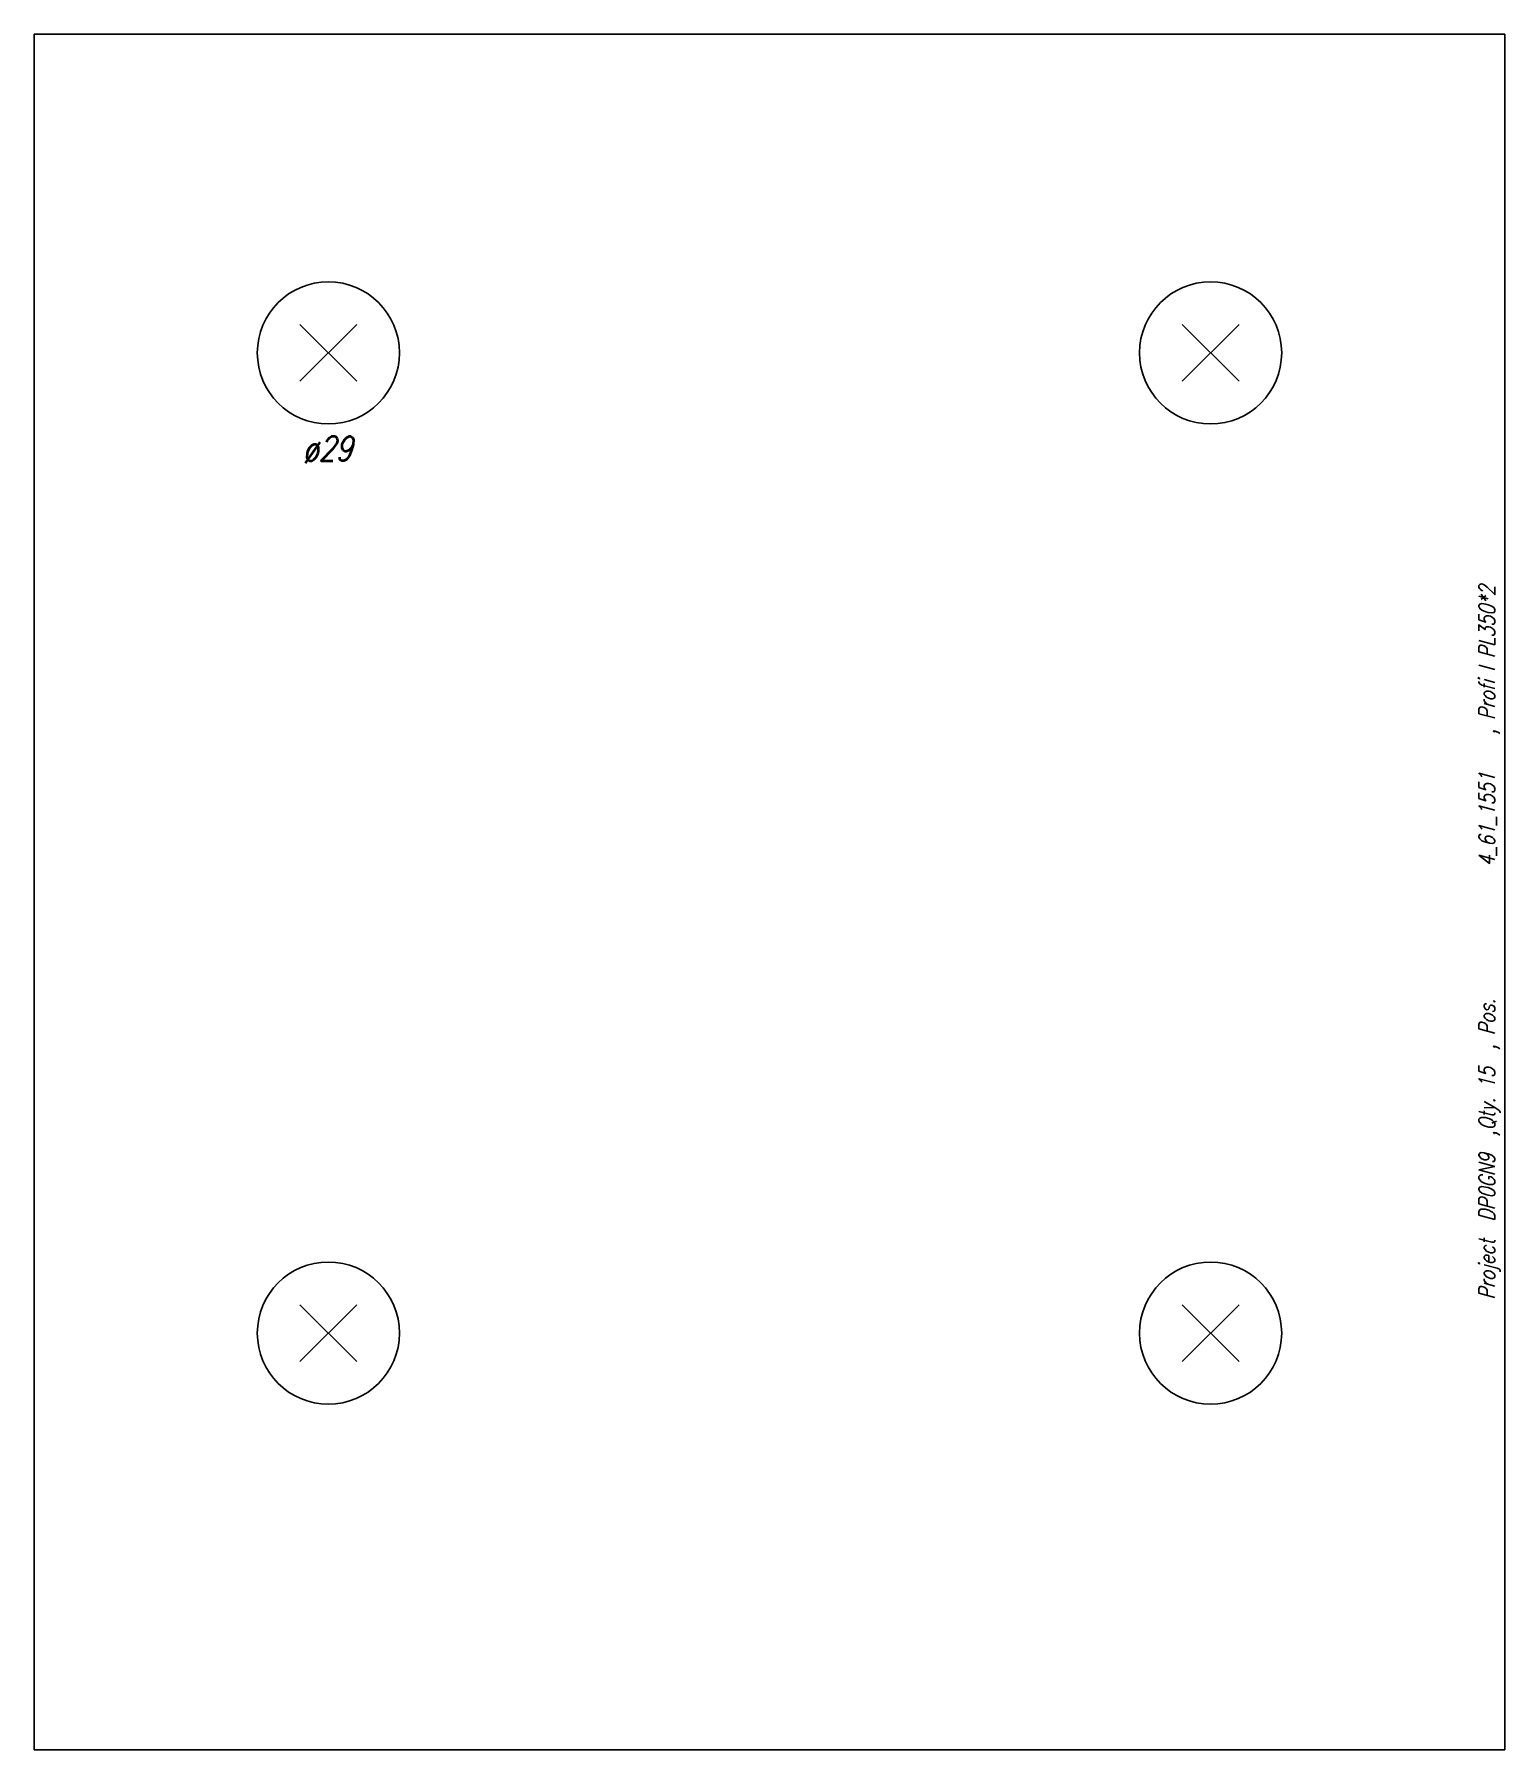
# Model space of a CAD drawing. Extents: x 0 to 300, y -175 to 175.
import ezdxf

# ---------------------------------------------------------------- set-up
doc = ezdxf.new("R2010")
doc.units = 0
doc.header["$LTSCALE"] = 10
for name, color, linetype in [('BEZ_SCHRAUBEN', 7, 'CONTINUOUS'), ('SCHRAUBEN', 7, 'CONTINUOUS'), ('TEILE', 7, 'CONTINUOUS'), ('UNTERSCHRIFT', 7, 'CONTINUOUS')]:
    doc.layers.add(name, color=color, linetype=linetype)
doc.styles.get("Standard").update_dxf_attribs({"font": 'ROMANS'})

msp = doc.modelspace()

# ---------------------------------------------------------------- linework, layer by layer
at = {"layer": 'SCHRAUBEN', "color": 6}
for p, q in [((65.800003, 115.799988), (54.200001, 104.199989)), ((54.200001, 115.799988), (65.800003, 104.199989)), ((245.800003, 115.799988), (234.199997, 104.199989)), ((234.199997, 115.799988), (245.800003, 104.199989)), ((65.800003, -84.20002), (54.200001, -95.800018)), ((54.200001, -84.20002), (65.800003, -95.800018)), ((245.800003, -84.20002), (234.199997, -95.800018)), ((234.199997, -84.20002), (245.800003, -95.800018))]:
    msp.add_line(p, q, dxfattribs=at)
at = {"layer": 'SCHRAUBEN', "color": 2}
for centre in [(60, 109.999992), (240, 109.999992), (60, -90.000015), (240, -90.000015)]:
    msp.add_circle(centre, 14.5, dxfattribs=at)
at = {"layer": 'TEILE', "color": 2}
for p, q in [((0, -175), (0, 175)), ((0, 175), (300, 175)), ((300, 175), (300, -175)), ((300, -175), (0, -175))]:
    msp.add_line(p, q, dxfattribs=at)

# ---------------------------------------------------------------- texts
at = {"layer": 'BEZ_SCHRAUBEN', "color": 2, "oblique": 15, "width": 0.8}
msp.add_text(' ø29', height=5, dxfattribs=at).set_placement((52, 87.999992))
at = {"layer": 'UNTERSCHRIFT', "color": 2, "oblique": 15, "width": 0.8}
for s, p in [('  , Profi l PL350*2', (298, 28.600002)), ('4_61_1551', (298, 5.200001)), ('Project  DP0GN9  ,Qty. 15  , Pos. ', (298, -83.199997))]:
    msp.add_text(s, height=3.25, rotation=90, dxfattribs=at).set_placement(p)

doc.saveas('drawing.dxf')
